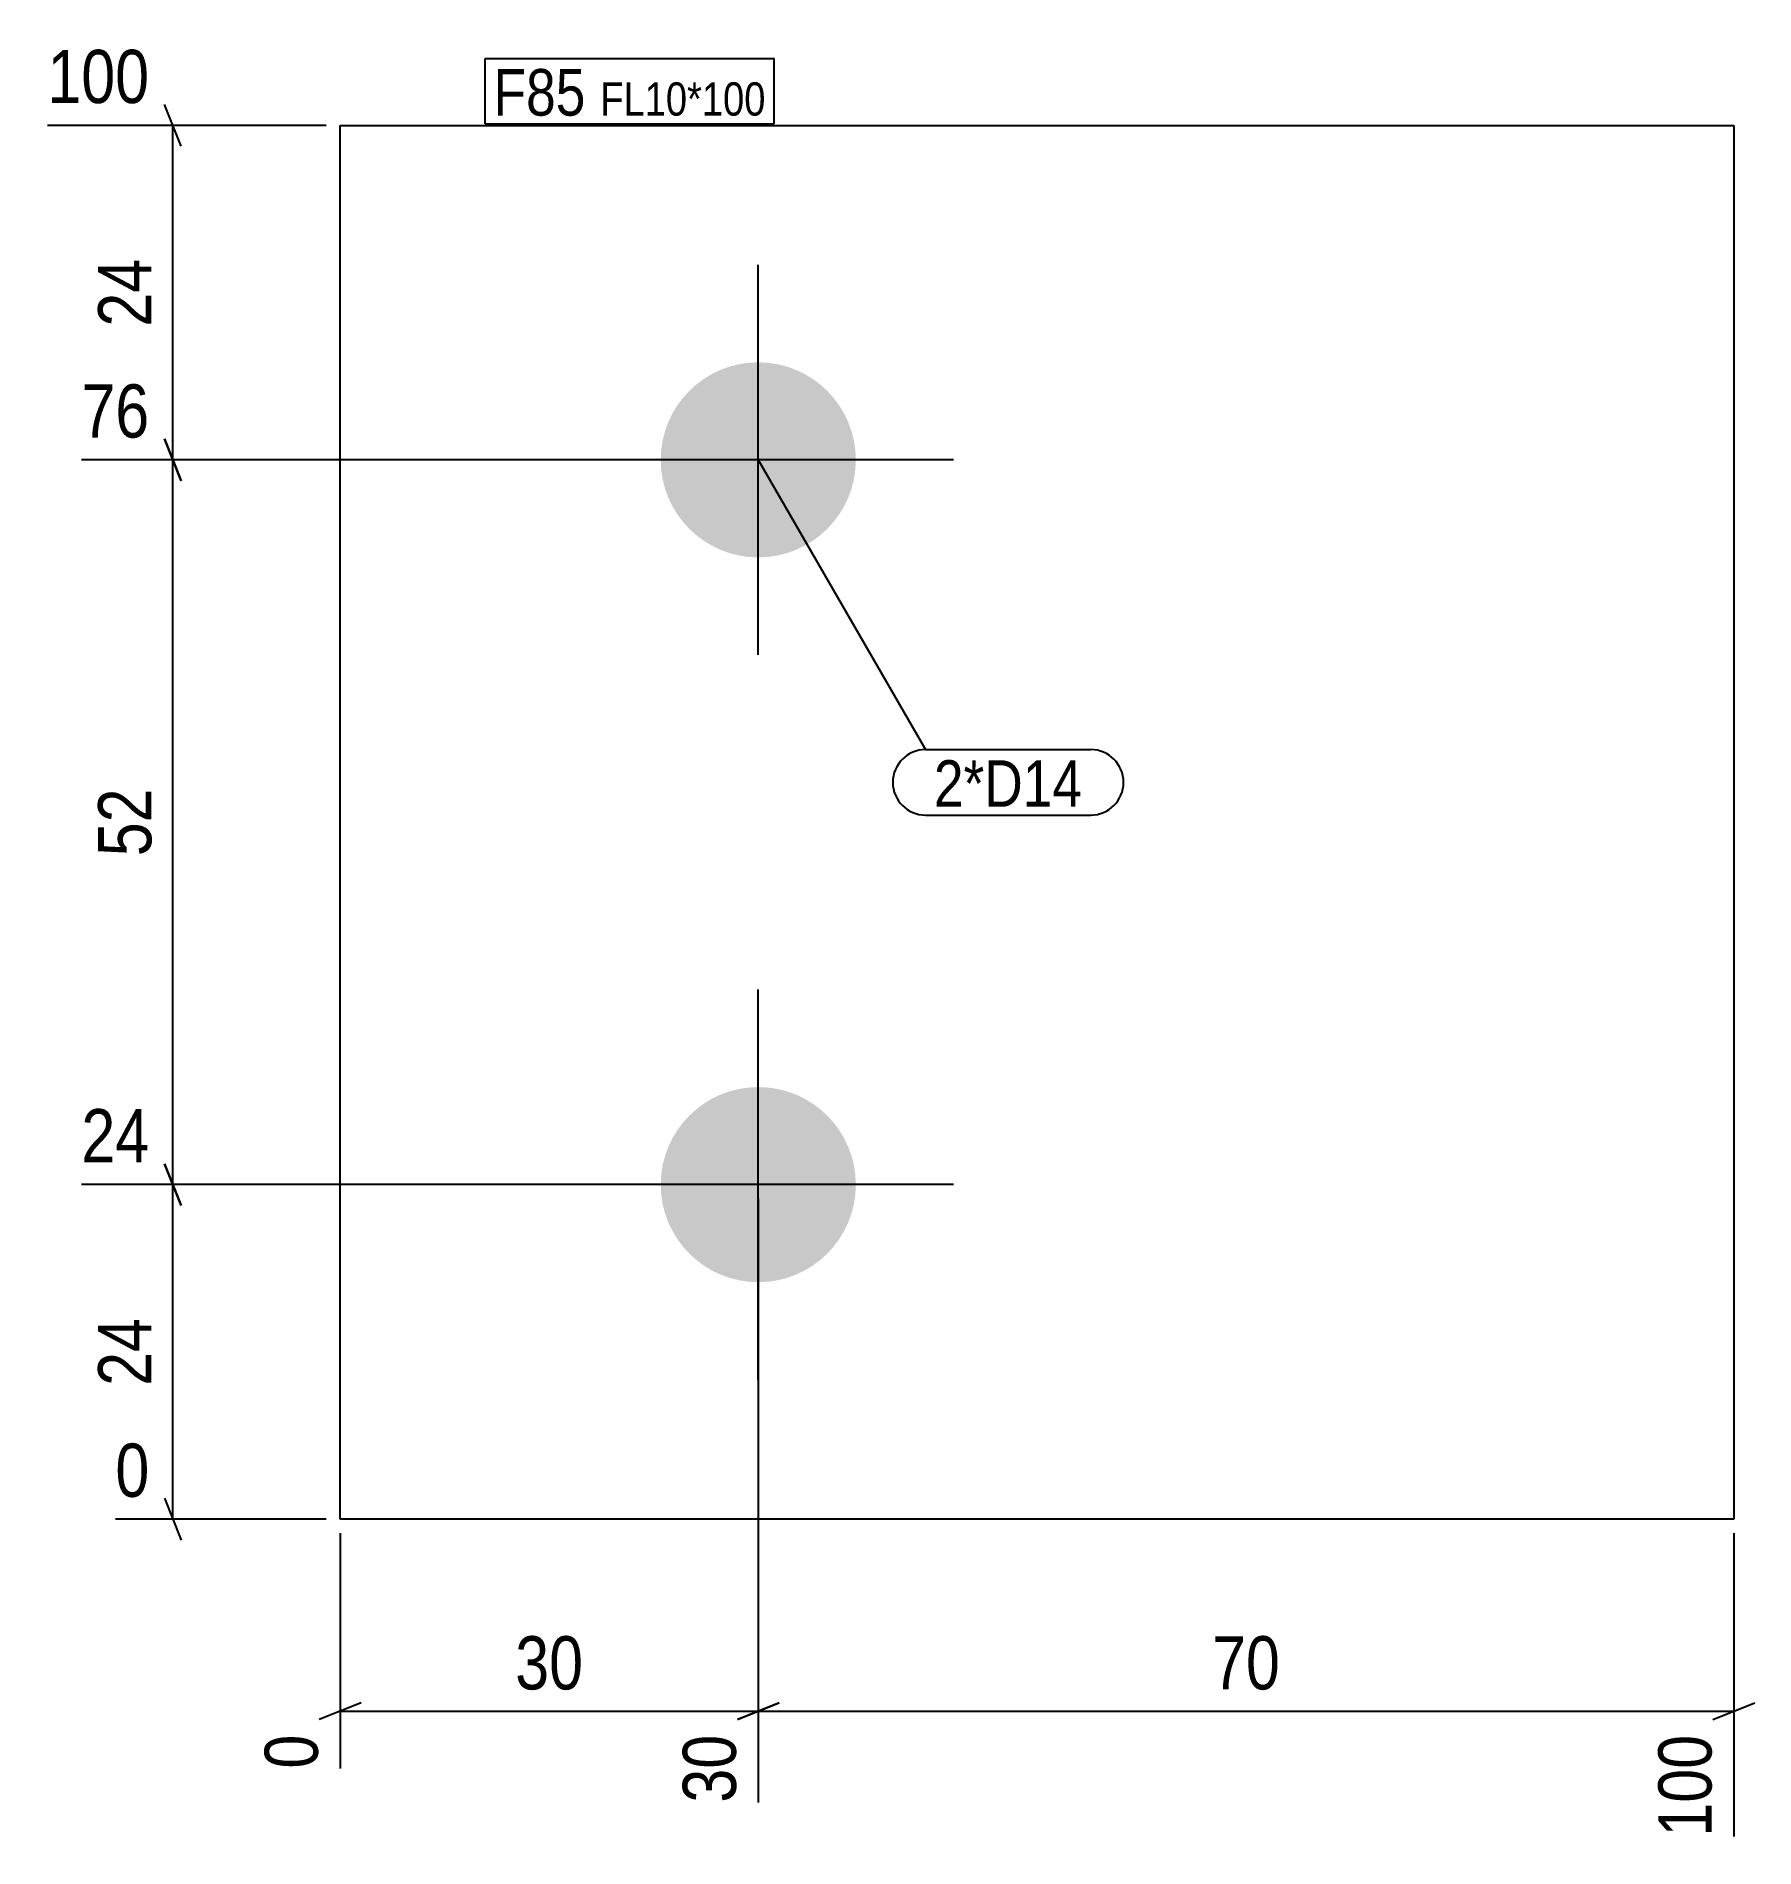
# Model space of a CAD drawing. Header units: millimetres. Extents: x 2 to 126, y 2 to 132.
import ezdxf

# ---------------------------------------------------------------- set-up
doc = ezdxf.new("R2010")
doc.units = ezdxf.units.MM
for name, color, linetype in [('MÅLSÆTNING', 7, 'Continuous'), ('STÅL', 7, 'Continuous'), ('TEKST', 7, 'Continuous')]:
    doc.layers.add(name, color=color, linetype=linetype)
doc.styles.add('Arial Narrow', font='ARIALN.TTF', dxfattribs={"height": 0.2})

msp = doc.modelspace()

# ---------------------------------------------------------------- hatches: boundary and pattern name
at = {"layer": 'STÅL', "linetype": 'Continuous'}
for points in [[(54.01, 94.78, -1), (54.01, 108.78, -1)], [(54.01, 42.78, -1), (54.01, 56.78, -1)]]:
    msp.add_hatch(color=3, dxfattribs=at).paths.add_polyline_path(points)

# ---------------------------------------------------------------- linework, layer by layer
at = {"layer": 'MÅLSÆTNING', "color": 7, "linetype": 'Continuous'}
for p, q in [((12.61, 124.28), (11.41, 127.28)), ((23.01, 125.78), (3, 125.78)), ((12.01, 101.78), (12.01, 125.78)), ((11.41, 103.28), (12.61, 100.28)), ((12.61, 100.28), (11.41, 103.28)), ((53.01, 101.78), (5.44, 101.78)), ((53.01, 101.78), (5.44, 101.78)), ((12.01, 49.78), (12.01, 101.78)), ((12.61, 48.28), (11.41, 51.28)), ((53.01, 49.78), (5.44, 49.78)), ((53.01, 49.78), (5.44, 49.78)), ((12.01, 25.78), (12.01, 49.78)), ((54.01, 48.78), (54.01, 5.44)), ((54.01, 48.78), (54.01, 5.44)), ((11.41, 27.28), (12.61, 24.28)), ((23.01, 25.78), (7.88, 25.78)), ((24.01, 24.78), (24.01, 7.88)), ((124.01, 24.78), (124.01, 3)), ((25.51, 12.61), (22.51, 11.41)), ((24.01, 12.01), (54.01, 12.01)), ((55.51, 12.61), (52.51, 11.41)), ((52.51, 11.41), (55.51, 12.61)), ((54.01, 12.01), (124.01, 12.01)), ((122.51, 11.41), (125.51, 12.61))]:
    msp.add_line(p, q, dxfattribs=at)
at = {"layer": 'STÅL', "color": 2, "linetype": 'Continuous'}
for p, q in [((24.01, 25.78), (24.01, 125.78)), ((24.01, 125.78), (124.01, 125.78)), ((124.01, 125.78), (124.01, 25.78)), ((124.01, 25.78), (24.01, 25.78))]:
    msp.add_line(p, q, dxfattribs=at)
at = {"layer": 'STÅL', "color": 3, "linetype": 'Continuous'}
for p, q in [((54.01, 87.78), (54.01, 115.78)), ((68.01, 101.78), (40.01, 101.78)), ((54.01, 35.78), (54.01, 63.78)), ((68.01, 49.78), (40.01, 49.78))]:
    msp.add_line(p, q, dxfattribs=at)

# ---------------------------------------------------------------- wipeouts: each hides what was drawn before it
at = {"color": 0}
for points, layer in [([(11.26, 117.01), (5.66, 117.01), (5.66, 110.54), (11.26, 110.54)], 'MÅLSÆTNING'), ([(11.26, 79.01), (5.66, 79.01), (5.66, 72.54), (11.26, 72.54)], 'MÅLSÆTNING'), ([(11.26, 41.01), (5.66, 41.01), (5.66, 34.54), (11.26, 34.54)], 'MÅLSÆTNING'), ([(42.25, 12.76), (42.25, 18.36), (35.77, 18.36), (35.77, 12.76)], 'MÅLSÆTNING'), ([(92.25, 12.76), (92.25, 18.36), (85.78, 18.36), (85.78, 12.76)], 'MÅLSÆTNING'), ([(41.62, 126.48), (41.62, 129.98), (35.01, 129.98), (35.01, 126.48)], 'TEKST'), ([(54.55, 126.48), (54.55, 128.98), (42.67, 128.98), (42.67, 126.48)], 'TEKST'), ([(77.27, 76.89), (77.27, 80.39), (66.61, 80.39), (66.61, 76.89)], 'TEKST')]:
    msp.add_wipeout(points, dxfattribs=at).dxf.layer = layer

# ---------------------------------------------------------------- next in the draw order: texts
at = {"layer": 'MÅLSÆTNING', "color": 3, "style": 'Arial Narrow'}
for s, p in [('24', (10.46, 111.34)), ('52', (10.46, 73.34)), ('24', (10.46, 35.34))]:
    msp.add_text(s, height=3.818, rotation=90.0002, dxfattribs=at).set_placement(p)
for s, p in [('30', (36.57, 13.56)), ('70', (86.57, 13.56))]:
    msp.add_text(s, height=3.818, dxfattribs=at).set_placement(p)

# ---------------------------------------------------------------- next in the draw order: wipeouts: each hides what was drawn before it
at = {"color": 0, "linetype": 'Continuous'}
for points in [[(11.11, 126.58), (11.11, 132.18), (2.2, 132.18), (2.2, 126.58)], [(11.11, 102.58), (11.11, 108.18), (4.64, 108.18), (4.64, 102.58)], [(11.11, 50.58), (11.11, 56.18), (4.64, 56.18), (4.64, 50.58)], [(11.11, 26.58), (11.11, 32.18), (7.07, 32.18), (7.07, 26.58)], [(23.21, 11.11), (17.61, 11.11), (17.61, 7.07), (23.21, 7.07)], [(53.21, 11.11), (47.61, 11.11), (47.61, 4.64), (53.21, 4.64)], [(123.21, 11.11), (117.61, 11.11), (117.61, 2.2), (123.21, 2.2)]]:
    msp.add_wipeout(points, dxfattribs=at).dxf.layer = 'MÅLSÆTNING'
at = {"color": 0}
for points in [[(41.62, 126.48), (41.62, 129.98), (35.01, 129.98), (35.01, 126.48)], [(54.55, 126.48), (54.55, 128.98), (42.67, 128.98), (42.67, 126.48)], [(77.27, 76.89), (77.27, 80.39), (66.61, 80.39), (66.61, 76.89)]]:
    msp.add_wipeout(points, dxfattribs=at).dxf.layer = 'TEKST'

# ---------------------------------------------------------------- next in the draw order: linework, layer by layer
at = {"layer": 'MÅLSÆTNING', "color": 7, "linetype": 'Continuous'}
msp.add_line((11.41, 51.28), (12.61, 48.28), dxfattribs=at)
at = {"layer": 'TEKST', "color": 7, "linetype": 'Continuous'}
for p, q in [((34.41, 130.58), (55.15, 130.58)), ((34.41, 125.88), (34.41, 130.58)), ((55.15, 125.88), (55.15, 130.58)), ((34.41, 125.88), (55.15, 125.88)), ((54.01, 101.78), (66.01, 80.99)), ((66.01, 80.99), (77.87, 80.99)), ((66.01, 76.29), (77.87, 76.29))]:
    msp.add_line(p, q, dxfattribs=at)
for centre, start, end in [((66.01, 78.64), 90, 270), ((77.87, 78.64), 270, 90)]:
    msp.add_arc(centre, 2.35, start, end, dxfattribs=at)

# ---------------------------------------------------------------- next in the draw order: texts
at = {"layer": 'MÅLSÆTNING', "color": 3, "linetype": 'Continuous', "style": 'Arial Narrow'}
for s, height, p in [('100', 3.818, (3, 127.38)), ('76', 3.818, (5.44, 103.38)), ('24', 3.818, (5.44, 51.38)), ('0', 3.82, (7.88, 27.38))]:
    msp.add_text(s, height=height, dxfattribs=at).set_placement(p)
for s, height, p in [('0', 3.82, (22.41, 7.88)), ('30', 3.818, (52.41, 5.44)), ('100', 3.818, (122.41, 3))]:
    msp.add_text(s, height=height, rotation=90.0002, dxfattribs=at).set_placement(p)
at = {"layer": 'TEKST', "color": 3, "style": 'Arial Narrow'}
for s, height, p in [('F85', 3.34, (35.01, 126.48)), ('FL10*100', 2.386, (42.67, 126.48)), ('2*D14', 3.34, (66.61, 76.89))]:
    msp.add_text(s, height=height, dxfattribs=at).set_placement(p)

doc.saveas('drawing.dxf')
